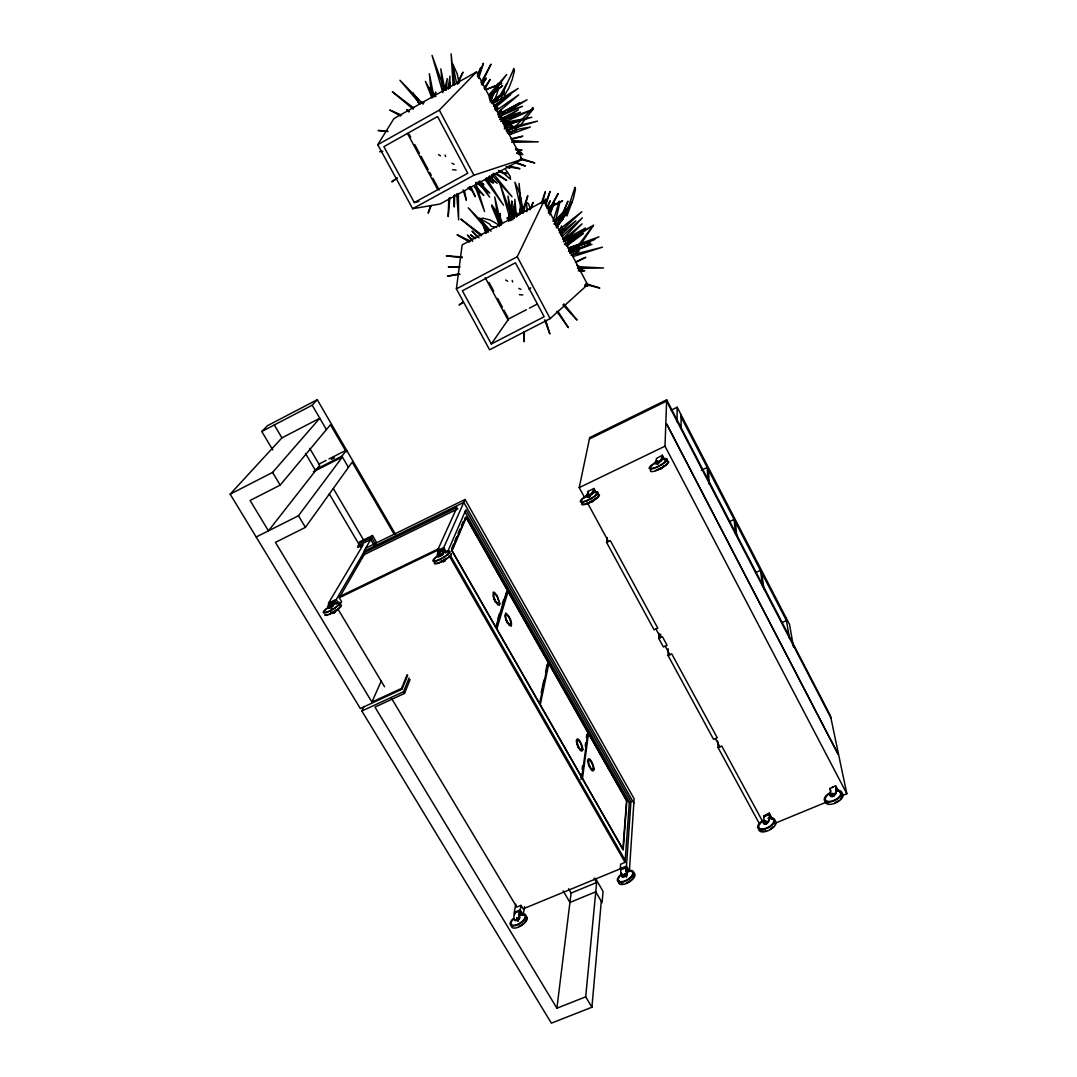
<?xml version="1.0" encoding="UTF-8"?>
<svg xmlns="http://www.w3.org/2000/svg" width="1077" height="1077" viewBox="0 0 1077 1077"><rect width="100%" height="100%" fill="white"/><g stroke="black" fill="none" stroke-linecap="round" stroke-linejoin="round"><path stroke-width="1.5" d="M524.297 331.716L524.257 341.772L523.664 331.878M514.241 218.402L514.321 204.361L512.571 218.214M677.029 421.753L677.164 407.227L671.227 410.122M514.55 216.262L514.86 199.393L516.489 216.962M514.819 127.8L514.793 129.779L521.416 124.07L532.684 109.692L532.994 107.579L515.371 126.655M459.112 83.077L457.227 73.936L452.623 63.678L456.513 83.05M668.036 655.503L671.725 653.847L717.255 737.785L713.58 739.361L668.036 655.503L668.157 648.798M500.065 221.768L500.226 213.65L500.657 225.147M454.669 194.708L454.306 206.986L453.727 195.758M448.786 198.303L448.194 216.612L449.849 197.683M660.699 634.218L660.591 637.571L655.933 628.981M658.747 638.419L662.449 636.736L667.094 645.311L663.392 646.967L658.747 638.419L658.922 633.37M842.241 795.607L846.832 793.722L665.007 446.174L666.663 399.809L589.711 437.585L579.211 487.625L584.744 497.816M509.071 221.041L509.34 214.363M662.301 455.342L662.234 455.625A44.79 10.837 -28.1 0 1 660.538 460.283L660.497 460.35A3.541 0.862 -27.7 0 1 655.328 463.15A5.937 1.44 -27.7 0 1 655.22 462.289L655.462 461.898A41.168 9.962 -28.1 0 0 656.405 458.439L662.301 455.342L664.644 459.798M516.462 215.05L516.556 212.923L518.845 214.74M627.029 873.73L626.518 872.68A39.418 18.322 -30 0 1 626.141 867.658L620.89 869.826A37.533 17.407 -30.1 0 0 621.698 876.113L622.089 876.786A3.258 1.508 -30.9 0 0 626.76 875.413A5.277 2.45 -30.9 0 0 627.029 873.73L626.881 873.312A39.418 18.336 -30 0 1 626.504 868.291L626.504 868.264M365.668 548.166L465.089 499.472L634.124 798.744L629.385 871.158L626.491 866.096L630.947 801.584L465.87 509.784L447.655 551.801M626.491 866.096L620.325 868.641L620.662 864.198L625.05 862.381L629.331 802.271L465.035 512.046M329.441 604.48A39.337 8.778 -30.6 0 1 329.818 603.914L335.028 601.37A41.316 9.235 -30.5 0 0 333.493 604.884L333.48 605.153A5.533 1.225 -30.9 0 1 332.631 606.405A3.419 0.754 -30.9 0 1 328.216 608.236L327.798 607.522A3.419 0.754 -30.9 0 0 332.214 605.705A5.547 1.225 -30.9 0 0 333.062 604.453L333.076 604.197A41.316 9.208 -30.5 0 1 334.597 600.71L336.455 603.093M510.929 211.873L511.75 200.955L512.612 218.469M446.309 90.239L447.224 78.621L444.599 90.051M363.878 706.485L361.845 711.008L551.37 1023.15L591.919 1007.237L601.289 901.301M591.919 1007.237L585.7 996.831L596.645 882.507L594.114 878.159M508.546 220.852L509.246 214.323M561.615 235.19L562.423 228.58M585.7 996.831L556.903 1008.207L571.093 893.075L568.548 888.74M435.121 96.405L435.687 92.016L434.906 96.445M456.379 288.892L462.154 244.896L543.966 201.089L587.598 284.691L550.159 318.63L489.591 349.796L456.379 288.892L517.243 256.73L543.966 201.089M512.665 217.917L514.119 206.797L514.119 218.079M582.495 778.429L588.486 733.572L626.545 800.749L622.923 849.053L582.495 778.429L580.759 779.183M580.988 777.513L581.445 774.188M582.118 769.207L582.563 765.882M585.269 745.93L585.726 742.605M586.4 737.61L586.857 734.285M606.58 542.391L610.322 540.627L657.791 628.147L654.076 629.83L606.58 542.391L607.253 537.504M448.315 87.547L449.917 76.104L449.93 88.179M449.728 85.998L450.24 82.821L448.247 89.068L449.715 84.733M501.128 119.291L501.895 114.512M523.234 213.138L527.77 195.704L522.52 210.836M593.737 488.621L588.002 491.395A40.589 9.747 -28.8 0 1 586.602 495.03L586.332 495.447A5.843 1.414 -28.4 0 0 586.292 496.362A3.487 0.848 -28.4 0 0 591.394 493.603L591.435 493.535A44.17 10.608 -28.8 0 0 593.683 488.648L595.864 492.566M524.593 906.686L523.139 914.844L520.191 909.93L521.026 905.353L516.785 907.103L391.503 698.34M519.666 917.308L519.208 916.258A38.907 17.528 -32.3 0 1 519.504 911.061L514.389 913.175A37.049 16.653 -32.4 0 0 514.389 919.664L514.779 920.323A3.218 1.44 -33.1 0 0 519.208 919.031A5.223 2.329 -33.2 0 0 519.666 917.308L519.572 916.864A38.907 17.542 -32.3 0 1 519.868 911.681L519.881 911.64M519.854 214.148L521.053 205.909L518.993 214.942M515.789 904.236L514.254 912.381L520.191 909.93M553.013 221.391L559.34 201.17L559.623 203.418L555.719 220.22M541.192 692.794L543.845 680.125M545.514 672.21L547.17 664.28M830.03 794.355L830.152 793.789A38.718 18.43 -26.8 0 0 829.963 788.472L835.577 785.698L838.337 790.962L835.658 786.129A42.124 20.046 -26.8 0 1 835.389 793.143L835.712 793.897A3.325 1.589 -25.9 0 1 830.825 796.468A5.573 2.679 -25.9 0 1 830.38 795.014L830.03 794.355A5.573 2.679 -25.9 0 0 830.475 795.809A3.325 1.589 -25.9 0 0 835.362 793.237M830.38 795.014L830.502 794.463A38.785 18.471 -26.8 0 0 830.313 789.131L829.963 788.472M542.512 202.745L545.285 191.719L541.287 203.472M559.501 232.201L561.561 225.901M765.437 815.949L769.57 814.239A41.559 19.669 -28.4 0 1 768.843 821.374L768.803 821.468A3.271 1.562 -27.6 0 1 763.983 824.013A5.493 2.625 -27.5 0 1 763.687 822.518L763.835 821.953A38.26 18.121 -28.4 0 0 764.158 820.297M769.22 813.135L769.274 813.566A41.559 19.655 -28.4 0 1 768.48 820.728L768.453 820.809A3.271 1.562 -27.6 0 1 763.633 823.353A5.493 2.625 -27.5 0 1 763.324 821.859L763.485 821.293A38.193 18.067 -28.4 0 0 763.714 815.868L769.22 813.135L772.021 818.789M765.693 815.814L768.399 814.32M526.788 211.63L527.663 208.709L526.276 211.415M508.061 591.61L496.834 628.82L539.617 703.537L548.193 662.449L508.061 591.61L506.405 592.377L496.026 626.531M498.005 618.319L499.445 613.594M502.326 604.157L503.767 599.431M545.608 205.815L550.064 191.41L545.514 203.566M835.712 793.897L835.725 793.816A42.124 20.059 -26.8 0 0 835.954 786.802M531.23 208.103L533.061 202.314L529.924 209.894M478.619 78.338L483.411 63.233L478.148 77.154M430.665 205.545L428.175 213.179L431.177 205.626M334.947 611.211L333.278 612.288M556.459 227.866L561.211 216.706M544.181 203.607L545.729 199.003L543.804 203.27M518.508 918.883L516.812 919.704M477.892 75.457L480.732 67.784L477.407 74.919M498.463 115.252L501.061 109.8L502.151 112.923M549.849 214.888L554.399 202.839L549.364 213.408M547.291 208.346L550.185 200.793L546.726 207.713M477.825 76.507L479.548 72.078L477.434 76.157M656.283 462.504L658.182 461.441L656.283 462.504A8.993 2.208 -27.7 0 0 651.558 468.414A8.993 2.208 -27.7 0 0 664.711 462.087A8.993 2.208 -27.7 0 0 660.376 460.364M556.903 1008.207L374.944 707.077L404.548 693.413L410.095 679.574M361.845 711.008L403.538 691.744L409.112 677.931M230.168 494.168L272.589 472.413L319.788 418.239L281.932 437.868L230.168 494.168L360.324 708.518L402.044 689.226L407.644 675.454M394.236 534.434L352.192 462.127L305.41 527.38L275.416 542.377L371.928 702.083L401.533 688.378L407.146 674.633M466.193 517.687L452.125 550.724L496.16 627.635L507.429 590.492L466.193 517.687L464.524 518.508M504.386 91.424L500.536 99.017M557.886 226.345L567.956 201.17L561.831 215.333M451.64 548.57L453.579 544.06M454.857 541.058L456.796 536.548M458.088 533.532L460.014 529.022M461.306 526.02L463.245 521.51M516.718 216.652L518.037 213.623M371.928 702.083L381.339 680.799M439.039 553.511L437.397 550.67L443.737 547.601L465.089 499.472M437.76 554.803A39.889 9.208 -29.6 0 0 437.881 556.742L437.895 556.769A3.46 0.794 -29.9 0 0 442.566 554.817A5.6 1.292 -29.9 0 0 443.212 553.645L442.755 552.689A41.909 9.666 -29.5 0 1 443.576 549.472L445.353 551.976M457.658 84.127L463.002 72.132L457.092 83.737M437.397 550.67L457.011 507.348L363.353 553.147L336.239 599.526L328.418 603.295L363.191 544.76L357.524 547.547M481.85 83.292L491.031 64.149L480.948 82.741M548.395 213.004L558.155 193.55L548.233 210.89M577.649 246.391L576.828 248.949L580.503 244.614M495.891 107.525L497.547 104.402M484.677 89.499L490.17 79.402L484.044 88.274M339.551 605.059L341.624 601.733L339.268 597.775L364.214 554.615L457.86 508.856M482.213 85.137L486.319 78.15L481.567 84.41M359.718 543.104L371.457 537.342L372.507 535.525L376.748 542.768M662.624 456.365A44.79 10.851 -28.1 0 1 660.928 461.037L660.888 461.104A3.527 0.862 -27.7 0 1 655.718 463.904A5.924 1.454 -27.7 0 1 655.61 463.043L655.853 462.652A41.236 9.989 -28.1 0 0 656.391 461.535C660.026 459.798 654.358 461.481 656.512 461.535M377.744 144.708L393.926 118.578L476.546 71.903L522.143 159.275L440.062 203.997L412.653 208.723L377.744 144.708L439.295 110.123L476.546 71.903M506.984 83.414L496.443 101.48M578.389 245.273L593.562 225.093L581.203 243.658M594.087 489.389A44.157 10.635 -28.8 0 1 591.838 494.276L591.785 494.343A3.473 0.848 -28.4 0 1 586.696 497.103A5.843 1.427 -28.4 0 1 586.736 496.174L587.005 495.77A40.67 9.787 -28.8 0 0 587.355 495.178M491.327 343.967L544.168 316.732L515.439 262.788L462.37 290.79L491.327 343.967L508.681 318.9L526.411 309.705M661.951 467.701A3.594 0.889 -27.7 0 0 663.715 466.314L663.742 466.274A40.899 10.07 -28 0 0 664.146 465.654M555.786 225.483L572.493 201.803L554.224 223.881M490.87 98.815L493.051 95.813L498.18 83.36C499.19 90.145 495.824 97.132 493.024 103.123M489.254 98.047L506.688 74.515L488.729 95.099M256.178 537.006L298.464 515.762L342.365 456.985L313.326 471.766M346.969 450.819L346.215 451.842L330.451 424.742L280.182 485.121L250.093 500.468L268.456 530.84L319.694 465.358L309.718 448.355M315.305 469.734L341.907 456.177L346.511 450.038M556.446 227.22L566.489 213.556L556.297 226.21M556.634 227.341L563.177 218.725L556.392 225.672M594.639 499.459L594.679 499.405A3.541 0.875 -28.4 0 1 589.496 502.245M554.13 224.056L566.529 208.884L555.342 220.139M659.999 469.074L661.803 468.36L660.847 468.522M590.586 501.303L591.327 501.411M626.518 877.203L626.693 876.516M624.135 874.901C622.937 876.543 626.76 874.901 625.198 874.376M272.737 449.93L261.778 431.487L312.195 405.208L317.257 399.702L395.474 534.286M562.813 239.215L582.28 217.837L561.817 236.752M261.778 431.487L267.473 425.671L317.257 399.702M443.105 560.525L444.195 559.865M489.2 97.145L502.596 85.635L489.887 94.668M566.179 239.861L582.078 223.854L563.258 239.875M560.861 235.163L575.912 220.839L559.932 233.265M529.076 289.309L530.759 287.761M559.421 232.417L581.822 211.738L558.801 229.913M832.238 787.637L833.073 787.058M491.839 103.5L503.713 92.622L491.677 102.436L499.378 96.055L490.102 102.073M566.623 246.175L581.715 232.094L565.331 245.017M494.599 108.225L510.606 94.776L493.98 106.004M497.641 112.614L518.724 94.843L496.012 110.689M517.202 918.21C515.789 916.177 518.4 920.337 516.947 918.318M489.779 100.08L492.297 98.02L489.631 99.623M330.693 606.903L331.918 606.311M566.865 243.994L569.343 242.096L566.637 244.008M570.702 252.26L577.635 246.714L569.639 252.462M495.205 109.814L497.884 107.794L495.137 109.571M397.157 177.853L391.772 181.865L397.117 178.351M493.576 106.273L518.158 88.422L492.943 103.742M463.083 302.166L459.044 304.966L463.298 302.341M567.094 240.656L585.471 228.055L564.213 239.794M566.462 246.081L583.451 233.588L565.412 244.089M510.323 109.127L519.518 102.934L497.897 114.687M498.611 116.976L503.78 113.529M572.116 255.505L579.103 250.847L571.268 255.33M765.949 823.366C763.755 825.669 769.14 822.976 766.178 823.245M564.429 244.156L592.188 226.049L563.352 241.76M501.317 121.055L518.36 109.814L499.836 119.587M499.58 116.504L527.057 99.784L498.543 114.095M660.861 468.01L659.689 468.522M657.953 463.622L657.239 464.322L658.693 463.298M332.335 608.586L331.231 609.017M510.283 216.194L506.836 218.146L509.529 219.95M549.122 208.117L562.652 200.78L547.776 207.619M504.857 128.526L507.644 126.992L504.48 127.934M414.322 202.557L467.768 173.276L437.558 116.545L383.883 146.66L414.322 202.557L418.993 201.439M412.653 208.723L473.907 175.228L522.143 159.275M529.359 308.17L536.75 304.347M509.461 134.504L512.302 133.036L509.233 134.194M584.636 286.213L587.598 284.691M575.764 262.425L585.807 257.295L575.441 262.007M318.792 464.174L326.089 460.444M329.01 458.964L345.057 450.778M331.487 459.34L334.435 457.846M359.368 541.987L372.507 535.525M357.658 545.945L370.73 539.537L363.824 551.316L463.797 502.394L633.828 803.159M589.415 438.999L666.609 401.115L830.865 717.834M518.616 921.077L517.714 921.212M339.901 596.402L438.797 548.61M339.268 597.775L438.177 549.997M334.812 600.36L329.347 603.241A39.337 8.751 -30.6 0 0 327.798 607.522M443.724 549.149L438.124 552.111A39.889 9.181 -29.6 0 0 437.464 556.028L437.895 556.769M439.901 552.138L443.993 550.159A41.909 9.693 -29.5 0 0 443.172 553.403L443.212 553.645M579.211 487.625L665.007 446.174M498.718 116.774L522.507 106.286L507.832 111.052M508.586 132.754L519.477 128.984L530.423 127.019L510.848 134.221M701.275 470.272L707.199 467.445L707.939 480.261M729.546 521.524L734.083 519.41L735.591 533.963M755.933 572.399L760.443 570.352L762.731 586.588M506.742 131.367L515.116 127.584M502.784 122.886L533.196 109.235L500.59 121.486M501.653 120.718L520.595 112.223L500.038 118.874M568.723 250.066L598.987 236.846L568.01 248.087M781.835 622.627L786.439 620.581L681.081 416.974M441.112 554.992L441.866 554.83L440.089 555.894M503.444 122.441L506.325 121.189L503.215 122.468M759.648 824.174L718.063 747.6L721.725 746.038L762.489 821.199M629.331 802.271L630.947 801.584M506.163 130.896L513.85 127.705M569.545 250.214L594.908 239.39L568.535 248.222M571.093 893.075L596.645 882.507M769.22 813.593L772.074 818.776M621.2 868.439L523.126 908.867L521.026 905.353M514.389 913.175L514.806 913.767A37.049 16.667 -32.4 0 0 514.604 914.561M774.875 823.326L826.921 801.907M571.483 248.854L575.158 247.454M569.895 252.799L591.96 244.331L568.548 251.331M486.225 89.66L501.801 83.454L486.992 89.028M572.883 256.636L602.474 247.171L571.348 255.087M507.765 133.44L516.395 130.344L507.213 132.646M498.664 114.189L504.817 112.062M504.076 126.224L526.828 118.47L504.009 124.299M506.984 130.371L537.45 121.122L504.346 128.836M570.164 253.607L590.479 243.039L588.284 242.487L581.217 244.667M511.575 139.458L522.87 136.173L510.915 138.771M506.338 124.38L531.836 117.272L503.067 122.778M458.95 273.881L447.547 276.17L460.067 274.285M379.656 151.763L382.82 151.238M580.086 271.431L584.811 270.664L578.241 270.758M566.637 242.379L572.574 241.181L570.245 239.336M511.629 142.285L538.258 141.881L511.696 140.616M577.46 268.361L603.524 267.998L577.487 266.652M460.094 266.8L448.342 266.894L459.502 267.338M516.758 153.378L519.989 153.405L516.745 152.947M505.934 126.009L512.544 125.834L510.336 124.299M496.578 227.516L491.166 226.251L489.51 223.976L480.221 218.766L483.21 218.214L490.291 220.058L498.974 224.985M387.72 130.99L378.121 130.505L387.855 131.515M462.114 256.918L446.336 255.895L462.262 257.672M515.708 149.743L522.022 150.174L515.452 148.909M452.596 169.762L456.056 170.031M519.383 294.654L522.776 294.923M562.625 238.636L565.667 238.919M506.904 167.406L510.161 167.837L506.877 167.15M506.096 166.558L519.949 168.726L509.354 165.831M578.726 269.654L582.738 269.708L580.853 267.056L576.922 265.386M584.838 285.365L587.934 285.89L584.798 285.109M421.269 102.234L424.028 102.732M498.611 171.808L506.675 173.572L498.624 171.418M585.7 284.543L599.835 288.044L585.928 283.601M520.285 159.288L534.784 162.95L520.541 158.359M518.252 153.836L522.776 154.698L520.999 152.288L516.785 150.188M514.443 162.64L525.361 166.02L515.304 162.035M498.489 170.476L501.586 171.526L510.498 179.28L510.148 176.224L505.732 169.762M489.16 176.547L492.149 177.597L489.51 176.103M401.358 115.01L389.753 110.042L400.59 115.979M470.326 241.033L457.119 234.759L469.478 242.096M485.969 179.428L493.374 182.996L486.844 178.311M452.017 163.246L454.09 164.296M518.885 288.394L520.918 289.417M494.693 173.451L506.675 180.492L496.309 173.114M505.719 280.033L507.657 281.245M488.877 177.988L497.143 183.198L489.564 176.413M418.064 102.477L419.061 103.109M438.501 154.603L440.493 155.869M479.871 182.148L483.815 184.652L479.615 181.003M475.617 238.313L470.622 234.88L475.226 238.677M481.715 234.853L460.835 219.089L481.136 235.863M413.716 107.942L392.338 91.76L413.205 109.127M409.112 111.443L406.81 109.666L409.179 112.035M476.155 182.376L489.847 193.16L478.444 181.636M474.418 187.088L483.802 195.368L476.721 187.169M472.157 239.498L467.431 235.042L472.709 241.288M468.28 187.573L470.703 189.875L468.347 187.519M479.063 237.869L472.063 231.138L477.273 237.075M491.677 174.703L512.019 196.701L493.051 173.33M423.221 104.132L399.944 80.277L420.138 103.917M562.921 304.926L577.03 320.044L563.85 303.876M491.058 231.218L468.266 207.821L488.056 231.016M625.872 875.076L624.229 876.139M418.657 100.107L412.464 92.609L419.168 103.379M485.296 179.792L503.511 205.142L486.198 178.109M488.164 228.876L479.507 218.012L488.379 232.134M594.141 490.735L594.598 491.597M478.928 182.915L489.591 197.104L480.086 181.488M556.849 311.441L568.36 327.677L557.899 311.307M435.875 96.62L429.467 87.802L431.312 91.774M497.17 212.317L491.731 204.993L497.574 216.894M433.708 97.011L425.428 81.408L432.025 98.088M501.599 224.635L491.704 206.124L499.822 225.726M334.597 600.71L336.67 604.116M519.599 910.563L522.52 915.437M519.504 911.061L522.062 915.288M337.936 609.07L384.597 686.816M333.062 604.453L333.48 605.153M332.214 605.705L332.631 606.405M519.302 916.689A5.223 2.329 -33.2 0 1 518.831 918.425L519.208 919.031M336.239 599.526L338.73 603.672M272.589 472.413L280.182 485.121M298.464 515.762L305.41 527.38M401.533 688.378L402.044 689.226M403.538 691.744L404.548 693.413M274.298 424.957L281.932 437.868M305.464 453.457L315.574 470.622M329.266 493.872L360.566 546.995M563.123 890.867L569.948 902.445L595.756 891.796L602.083 902.661L603.066 891.419L595.473 878.347M363.353 553.147L364.214 554.615M369.882 538.11L374.109 545.312M333.372 488.621L363.218 539.389M371.457 537.342L375.685 544.558M312.195 405.208L326.412 429.588M341.907 456.177L348.436 467.378M437.464 556.028L437.477 556.055A3.46 0.794 -29.9 0 0 442.162 554.09A5.6 1.292 -29.9 0 0 442.809 552.932M622.062 876.745L622.089 876.786A37.52 17.42 -30.1 0 1 621.079 872.747M450.59 555.799L625.198 860.321M449.149 555.732L625.05 862.381M443.737 547.601L446.188 551.882M626.181 867.173L628.335 870.93M443.576 549.472L445.622 552.986M626.141 867.658L628.658 872.007M442.162 554.09L442.566 554.817M626.679 873.097A5.277 2.437 -30.9 0 1 626.397 874.78L626.76 875.413M499.984 217.716L502.165 222.252M469.545 186.469L475.307 196.714L471.08 187.129M588.002 491.395L588.392 492.122A40.67 9.787 -28.8 0 1 587.921 494.06M763.714 815.868L764.064 816.514A38.26 18.121 -28.4 0 1 764.185 817.228M586.332 495.447L586.736 496.174M587.113 502.192L608.451 541.502M665.249 646.146L669.881 654.681M715.411 738.58L719.894 746.819M593.79 488.352L596.16 492.727M591.394 493.603L591.785 494.343M409.206 134.342L410.781 137.277M414.726 144.587L419.465 153.365M421.04 156.3L428.134 169.466M429.71 172.387L431.285 175.309M432.873 178.244L439.174 189.942M489.039 282.443L493.751 291.18M497.682 298.477L502.394 307.228M503.969 310.149L507.9 317.432M407.416 133.427L437.639 189.471M485.229 277.704L508.196 320.3M439.295 110.123L473.907 175.228M517.243 256.73L550.159 318.63M660.497 460.35L660.888 461.104M663.311 465.574L663.715 466.314M655.22 462.289L655.61 463.043M662.247 455.356L664.59 459.825M677.164 407.227L789.535 624.458L793.48 646.994M666.663 399.809L830.407 715.626L846.832 793.722M505.463 619.006L506.096 620.244M506.5 620.971L509.179 625.225L511.279 626.181C512.342 621.55 509.488 615.775 505.705 613.001L504.83 615.95L507.079 622.816M493.562 598.125L495.164 601.922M576.612 743.844L577.218 745.042M440.803 561.682L440.816 561.709A3.393 0.794 -29.9 0 0 445.434 559.798A5.695 1.333 -29.9 0 0 446.053 558.626L445.999 558.384M486.844 232.753L483.385 225.78L485.889 233.453M498.059 213.731L499.338 216.383M588.486 764.805L589.038 766.084M514.766 920.27L514.779 920.323A37.049 16.667 -32.4 0 1 514.443 918.977M475.199 186.765L484.583 211.523L475.724 182.888M530.301 208.507L528.538 203.849L526.276 201.991L527.084 208.588M544.599 319.882L549.862 333.978L545.743 320.3M769.503 815.141L769.651 815.976M662.813 458.223L663.001 459.206M512.975 219.883L500.145 184.329L510.606 220.57M444.747 90.401L432.052 55.358L442.849 92.595M577.77 746.321L578.214 747.613M463.11 189.862L466.328 200.309L464.483 190.616M445.111 155.007L445.595 156.582M512.194 280.451L512.652 281.959M501.343 224.649L494.72 196.983L499.324 226.466M433.775 96.149L429.346 73.667L431.392 94.857M512.464 217.514L507.967 196.081L510.067 214.108M444.963 89.903L440.83 68.834L442.566 86.497M328.216 608.209L328.216 608.236A39.337 8.778 -30.6 0 1 329.118 605.032M785.9 617.444L789.508 638.459M331.178 613.001L331.178 613.042A3.352 0.754 -30.9 0 0 335.553 611.238A5.627 1.265 -30.9 0 0 336.334 610.147M761.641 572.641L763.956 588.944M510.498 217.312L510.929 220.516M442.768 88.099L443.159 91.276M771.724 818.103L771.724 818.13A37.951 18.094 -28.3 0 1 771.805 818.857M735.308 521.753L736.843 536.359M454.629 84.989L451.088 53.85L453.134 85.177M522.251 213.367L519.06 183.427L520.716 213.421M456.702 193.806L458.627 219.91L458.358 193.497M708.437 469.841L709.299 484.313M717.726 740.949L718.063 747.6M681.081 414.793L681.095 428.067M769.638 818.574A8.333 3.998 -27.6 0 1 771.94 824.511A8.333 3.998 -27.6 0 1 759.891 828.576A8.333 3.998 -27.6 0 1 763.862 820.526M774.646 820.539A9.437 4.537 -27.6 0 1 769.086 830.273A9.437 4.537 -27.6 0 1 759.016 828.173M767.968 818.264A9.451 4.523 -27.6 0 1 773.38 823.865A9.451 4.523 -27.6 0 1 759.002 829.209L758.033 828.415A9.451 4.523 -27.6 0 1 763.539 820.095M775.05 822.855A8.333 3.998 -27.6 0 1 774.915 824.053M773.151 826.759A8.333 3.998 -27.6 0 1 769.853 829.263M765.895 830.879A8.333 3.998 -27.6 0 1 761.076 830.798M836.25 791.097A8.454 4.066 -25.9 0 1 839.145 796.872A8.454 4.066 -25.9 0 1 826.746 801.073A8.454 4.066 -25.9 0 1 830.3 793.116M839.831 792.659A9.585 4.631 -25.9 0 1 842.012 798.219A9.585 4.631 -25.9 0 1 831.35 804.277A9.585 4.631 -25.9 0 1 825.547 800.776M836.681 790.41A9.585 4.618 -25.9 0 1 839.939 796.98A9.585 4.618 -25.9 0 1 825.871 801.705L824.78 800.938A9.585 4.618 -25.9 0 1 829.936 792.699M841.985 796.468A8.454 4.079 -25.9 0 1 840.343 799.147M838.848 800.467A8.454 4.079 -25.9 0 1 835.052 802.634M827.917 803.321A8.454 4.079 -25.9 0 1 826.961 802.648M591.663 493.428A8.858 2.167 -28.4 0 1 595.325 495.433A8.858 2.167 -28.4 0 1 582.469 501.613A8.858 2.167 -28.4 0 1 587.625 495.366M598.489 494.289A10.043 2.477 -28.4 0 1 591.152 501.99L592.781 501.397L591.206 502.003A10.043 2.477 -28.4 0 1 582.118 502.824M592 492.956A10.043 2.45 -28.4 0 1 595.877 495.46A10.043 2.45 -28.4 0 1 581.163 502.205L580.422 501.895A10.043 2.45 -28.4 0 1 587.423 495.151M598.233 495.164A8.858 2.181 -28.4 0 1 594.046 499.957M592.094 501.142A8.858 2.181 -28.4 0 1 584.623 504.076M583.478 504.117A8.858 2.181 -28.4 0 1 582.697 503.255M592.444 500.118A3.541 0.875 -28.4 0 1 591.852 500.455M595.527 498.153A40.334 9.868 -28.7 0 1 595.137 498.772M667.471 461.144A10.191 2.517 -27.7 0 1 660.618 468.67A10.191 2.517 -27.7 0 1 650.804 469.828M660.672 459.906A10.205 2.504 -27.7 0 1 665.33 462.087A10.205 2.504 -27.7 0 1 650.212 469.033L649.35 468.764A10.205 2.504 -27.7 0 1 655.987 462.168M667.578 462.504A8.993 2.221 -27.7 0 1 665.169 465.439M663.472 466.637A8.993 2.221 -27.7 0 1 655.408 470.514M661.359 468.037A3.594 0.889 -27.7 0 1 659.514 468.872M658.962 469.033A3.594 0.889 -27.7 0 1 658.491 469.141A5.829 1.44 -27.7 0 1 658.289 469.02M518.899 915.45A8.064 3.621 -33.1 0 1 524.62 918.344A8.064 3.621 -33.1 0 1 513.864 925.291A8.064 3.621 -33.1 0 1 513.742 918.775M526.303 918.102A8.064 3.621 -33.1 0 1 526.33 919.166M525.886 920.431A8.064 3.621 -33.1 0 1 524.997 921.804M523.718 923.204A8.064 3.621 -33.1 0 1 518.522 926.57M519.006 914.844A9.141 4.093 -33.1 0 1 525.495 918.142A9.141 4.093 -33.1 0 1 513.298 926.018A9.141 4.093 -33.1 0 1 513.164 918.627M526.653 916.662A9.141 4.106 -33.1 0 1 526.774 920.216L525.751 921.777A9.141 4.106 -33.1 0 1 516.395 927.849A9.141 4.106 -33.1 0 1 511.427 925.278M518.831 918.425A3.218 1.44 -33.1 0 1 514.416 919.704M627.662 871.387A8.145 3.783 -30.9 0 1 631.647 875.991A8.145 3.783 -30.9 0 1 620.164 881.592A8.145 3.783 -30.9 0 1 622.156 874.08M633.828 874.524A8.145 3.796 -30.9 0 1 626.451 882.938M622.843 883.84A8.145 3.796 -30.9 0 1 621.389 883.746M625.845 871.428A9.235 4.295 -30.9 0 1 633.128 874.914A9.235 4.295 -30.9 0 1 619.962 882.359A9.235 4.295 -30.9 0 1 621.712 873.77M632.778 872.639A9.235 4.308 -30.9 0 1 634.622 876.557L633.72 878.092A9.235 4.308 -30.9 0 1 623.287 884.432A9.235 4.308 -30.9 0 1 618.912 880.488M626.397 874.78A3.258 1.508 -30.9 0 1 621.725 876.153M334.61 610.901A3.352 0.754 -30.9 0 0 335.135 610.538A5.627 1.265 -30.9 0 0 335.472 610.174M334.058 611.251A3.352 0.754 -30.9 0 1 333.493 611.574M331.891 612.288A3.352 0.754 -30.9 0 1 331.137 612.463A43.04 9.76 -30.6 0 1 331.204 612.207M333.453 604.52A8.562 1.912 -30.9 0 1 337.734 605.516A8.562 1.912 -30.9 0 1 325.591 612.328A8.562 1.912 -30.9 0 1 329.643 606.661M340.453 605.88A8.562 1.925 -30.9 0 1 336.818 609.851A8.562 1.925 -30.9 0 1 329.387 614.011M327.839 614.536A8.562 1.925 -30.9 0 1 325.9 614.617M333.708 604.103A9.706 2.154 -30.9 0 1 338.555 605.22A9.706 2.154 -30.9 0 1 324.783 612.948A9.706 2.154 -30.9 0 1 329.374 606.526M341.113 604.857A9.693 2.181 -30.9 0 1 340.386 607.172L339.067 608.438A9.693 2.181 -30.9 0 1 329.899 614.132A9.693 2.181 -30.9 0 1 324.648 614.752M444.518 559.434A3.393 0.794 -29.9 0 1 443.387 560.121M442.243 560.673A3.393 0.794 -29.9 0 1 440.883 561.077M445.528 558.398A5.695 1.333 -29.9 0 1 445.326 558.721M442.714 553.215A8.67 2.006 -29.9 0 1 448.301 553.457A8.67 2.006 -29.9 0 1 436.548 560.525A8.67 2.006 -29.9 0 1 437.087 556.607M450.294 555.005A8.656 2.019 -29.9 0 1 448.665 556.957M447.211 558.155A8.656 2.019 -29.9 0 1 439.631 562.409A8.656 2.019 -29.9 0 1 435.283 562.827M442.889 552.824A9.828 2.275 -29.9 0 1 449.217 553.107A9.828 2.275 -29.9 0 1 435.902 561.117A9.828 2.275 -29.9 0 1 436.508 556.674M450.873 553.403A9.814 2.289 -29.9 0 1 450.644 555.53L449.446 556.742A9.814 2.289 -29.9 0 1 439.214 562.908A9.814 2.289 -29.9 0 1 434.368 562.665M593.306 768.238C592.121 772.667 588.284 763.512 588.473 761.426C589.698 757.05 593.467 766.151 593.306 768.238M594.114 769.355C592.525 775.292 587.409 763.068 587.665 760.295C589.294 754.465 594.329 766.595 594.114 769.355M582.024 748.421C580.732 752.729 576.962 743.642 577.137 741.528C578.47 737.287 582.186 746.321 582.024 748.421M582.845 749.579C581.122 755.327 576.087 743.184 576.316 740.37C578.093 734.729 583.047 746.778 582.845 749.579M666.771 424.19L837.973 753.927L666.771 424.19M834.002 795.836L832.117 796.617L834.002 795.836M832.763 793.48L830.879 794.247L832.763 793.48M833.167 794.234L831.282 795.014L833.167 794.234M503.498 92.218L504.332 95.543L508.882 88.112L512.235 79.469L514.429 70.705L513.769 68.47C510.861 76.655 506.15 84.073 503.498 92.218M626.854 800.911L623.206 849.982L451.653 550.387L465.964 516.879L626.854 800.911M566.327 213.246L566.879 215.992L573.502 198.101L575.468 189.148L575.024 187.344L566.327 213.246M510.848 623.395C508.882 626.841 505.49 618.211 505.584 615.896C507.577 612.517 510.902 621.079 510.848 623.395M445.191 560.619L443.414 561.696L445.191 560.619M499.809 603.726L499.351 605.234L498.059 604.978L495.353 601.558L493.185 596.443L493.199 592.121L494.505 592.404L497.184 595.81L499.809 603.726M498.934 602.474C496.847 605.759 493.535 597.237 493.603 594.867C495.716 591.636 498.974 600.104 498.934 602.474M765.895 821.051L764.603 822.761L766.299 821.791L764.145 821.509L765.895 821.051M441.462 554.116L439.631 555.14L441.462 554.116M440.991 553.295L439.214 554.372L440.991 553.295M587.88 732.508L581.849 777.325L540.277 704.695L548.812 663.54L587.88 732.508M625.185 873.932L623.448 874.78L625.185 873.932M335.418 611.992L333.655 613.055L335.418 611.992M331.622 605.678L329.858 606.741L331.622 605.678M331.151 604.884L329.347 605.893L331.151 604.884M590.115 496.524L588.23 497.507L590.115 496.524M588.688 493.885L586.803 494.868L588.688 493.885M589.146 494.733L587.248 495.649L589.146 494.733M329.4 603.214L329.764 603.928L329.4 603.214M522.843 208.373L518.979 200.685L514.873 182.201L519.41 192.298L522.843 208.373"/></g></svg>
